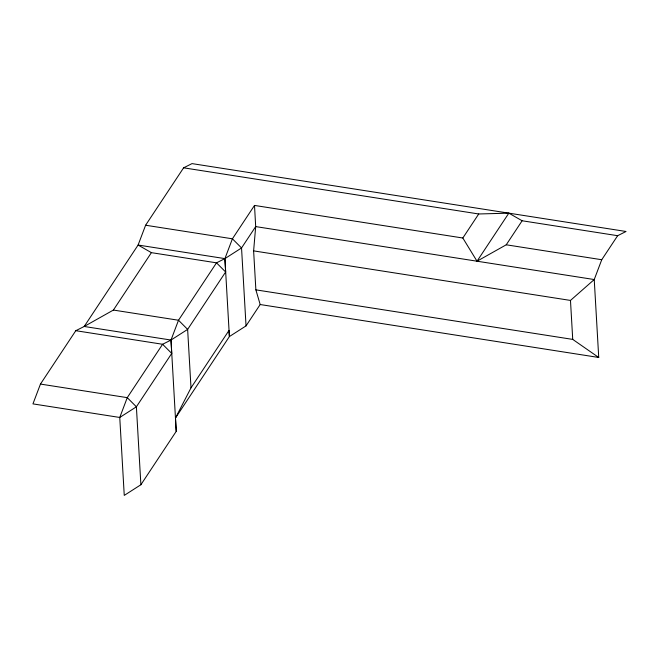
<?xml version="1.0" encoding="UTF-8"?>
<svg xmlns="http://www.w3.org/2000/svg" width="659" height="659" viewBox="0 0 659 659"><rect width="100%" height="100%" fill="white"/><g stroke="black" fill="none" stroke-linecap="round" stroke-linejoin="round"><path stroke-width="0.99" d="M253.624 250.881L255.684 226.589L254.506 205.427L462.824 238.006L477.025 261.211L506.236 244.794L522.134 220.765L617.648 235.7L626.05 231.482L192.008 163.605L183.606 167.823L145.606 225.23L138.102 245.041L84.195 326.477L75.793 330.694L40.454 384.073L32.95 403.885L119.757 417.46L136.388 406.801L171.727 353.422L171.002 340.052L178.507 320.241L216.506 262.834L224.908 258.616L241.54 247.957L255.684 226.589L594.237 279.54L598.734 357.475L260.181 304.532L255.873 289.853L253.624 250.881L570.48 300.43L594.237 279.54L601.741 259.728L617.648 235.7M175.492 417.987L191.003 387.846L229.002 330.439L229.398 336.551L175.492 417.987L176.225 431.357L140.886 484.744L124.254 495.395L119.757 417.46L127.261 397.649L162.6 344.27L171.002 340.052L187.634 329.393L225.633 271.986L224.908 258.616L232.413 238.805L254.506 205.427M176.225 431.357L171.002 340.052L84.195 326.477L113.397 310.059L151.397 252.652L216.506 262.834L225.633 271.986M151.397 252.652L138.102 245.041L224.908 258.616L229.398 336.551L246.038 325.892L260.181 304.532M462.824 238.006L478.731 213.977L508.839 213.154L522.134 220.765M477.025 261.211L508.839 213.154M183.606 167.823L478.731 213.977M506.236 244.794L601.741 259.728M145.606 225.23L232.413 238.805L241.54 247.957L246.038 325.892M255.873 289.853L572.729 339.401L598.734 357.475M113.397 310.059L178.507 320.241L187.634 329.393L191.003 387.846M75.793 330.694L162.6 344.27L171.727 353.422M40.454 384.073L127.261 397.649L136.388 406.801L140.886 484.744M570.48 300.43L572.729 339.401"/></g></svg>
